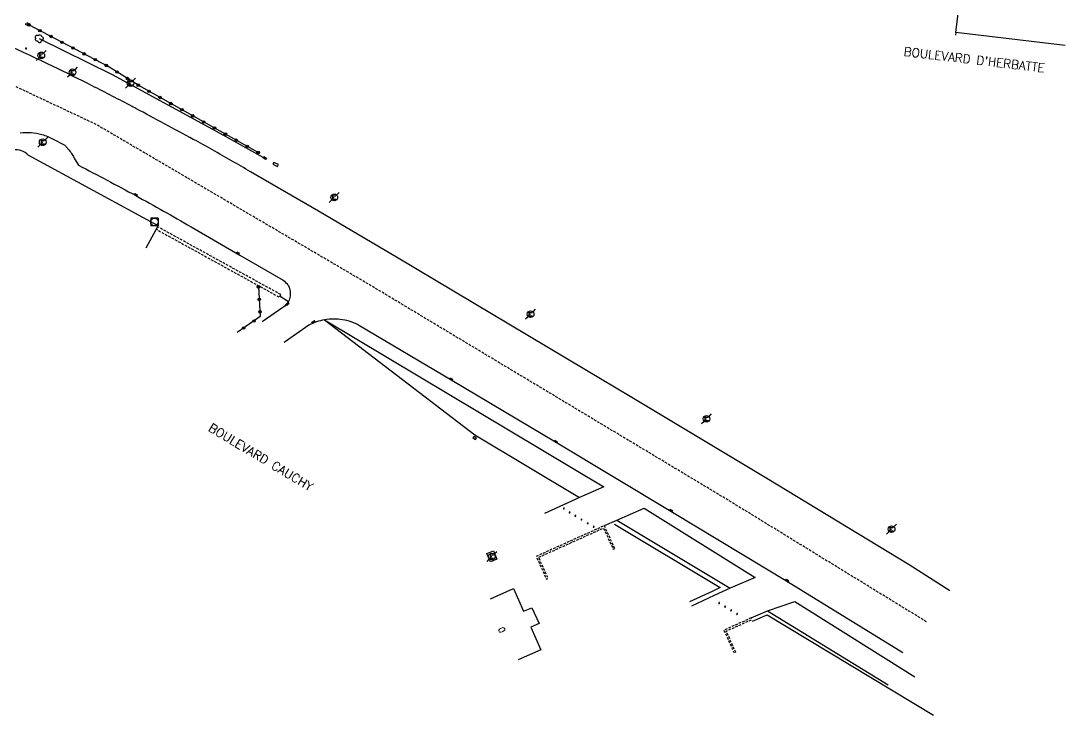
# Model space of a CAD drawing. Header units: millimetres. Extents: x 185000 to 186001, y 128000 to 129000.
# Drawn here: x 185791.2 to 186000, y 128587 to 128725.7 of the extents above; entities that cross this region are included whole.
import ezdxf
from ezdxf.enums import TextEntityAlignment as Align

# ---------------------------------------------------------------- set-up
doc = ezdxf.new("R2010")
doc.units = ezdxf.units.MM
doc.linetypes.add('DASHED', pattern=[0.75, 0.5, -0.25])
doc.layers.get('0').update_dxf_attribs({"linetype": 'CONTINUOUS'})
for name, color, linetype in [('W0001', 6, 'DASHED'), ('W0008', 7, 'CONTINUOUS'), ('W0017', 7, 'CONTINUOUS'), ('W0100', 7, 'CONTINUOUS'), ('W0112', 1, 'DASHED'), ('W0300', 7, 'CONTINUOUS'), ('W0302', 3, 'CONTINUOUS'), ('W0322', 7, 'CONTINUOUS'), ('W0400', 7, 'CONTINUOUS'), ('W0420', 7, 'CONTINUOUS'), ('W0471', 7, 'CONTINUOUS'), ('W0989', 7, 'CONTINUOUS'), ('W0991', 7, 'CONTINUOUS'), ('W1102', 7, 'CONTINUOUS')]:
    doc.layers.add(name, color=color, linetype=linetype)
doc.styles.get("Standard").update_dxf_attribs({"font": 'romans.shx', "width": 0.85})

# ---------------------------------------------------------------- blocks, each defined once
blk = doc.blocks.new('T471')
for p, q in [((-0.333334, 0.333334), (-0.333334, -0.333334)), ((-0.333334, 0.333334), (0.333334, 0.333334)), ((-0.333334, 0), (0, 0)), ((0.500001, 0.500001), (1.000002, 1.000002)), ((-0.500001, -0.500001), (-1.000002, -1.000002)), ((-0.333334, -0.333334), (0.333334, -0.333334))]:
    blk.add_line(p, q)
blk.add_ellipse((0, 0), major_axis=(0.471405, 0.471405), ratio=1, start_param=5.4977871438, end_param=11.780972451)
blk = doc.blocks.new('T300')
for p, q in [((-0.8, 0.51), (-0.86, 0.34)), ((-0.86, 0.34), (-0.86, 0.17)), ((-0.86, 0.17), (-0.74, 0.06)), ((-0.69, 0.63), (-0.8, 0.51)), ((-0.8, -0.06), (-0.74, 0.06)), ((-0.74, 0.06), (-0.69, 0.11)), ((-0.57, 0.69), (-0.69, 0.63)), ((-0.46, 0.69), (-0.57, 0.69)), ((-0.29, 0.63), (-0.46, 0.69)), ((-0.29, 0.63), (-0.17, 0.74)), ((-0.23, 0.57), (-0.29, 0.63)), ((-0.17, 0.74), (-0.06, 0.8)), ((-0.06, 0.8), (0.06, 0.8)), ((0.06, 0.8), (0.23, 0.74)), ((0.23, 0.74), (0.34, 0.63)), ((0.34, 0.63), (0.4, 0.51)), ((0.46, 0.46), (0.34, 0.46)), ((0.4, 0.51), (0.4, 0.46)), ((0.57, 0.4), (0.46, 0.46)), ((0.57, 0.4), (0.69, 0.29)), ((0.69, 0.29), (0.74, 0.17)), ((0.74, 0.06), (0.69, -0.17)), ((0.74, 0.17), (0.74, 0.06)), ((-0.8, -0.17), (-0.8, -0.06)), ((-0.8, -0.23), (-0.8, -0.17)), ((-0.74, -0.34), (-0.8, -0.23)), ((-0.69, -0.4), (-0.74, -0.34)), ((-0.51, -0.46), (-0.69, -0.4)), ((-0.4, -0.46), (-0.51, -0.46)), ((-0.4, -0.46), (-0.34, -0.46)), ((-0.34, -0.46), (-0.34, -0.4)), ((-0.34, -0.51), (-0.34, -0.46)), ((-0.29, -0.63), (-0.34, -0.51)), ((-0.17, -0.74), (-0.29, -0.63)), ((-0.06, -0.8), (-0.17, -0.74)), ((0.06, -0.8), (-0.06, -0.8)), ((0.17, -0.74), (0.06, -0.8)), ((0.23, -0.69), (0.17, -0.74)), ((0.29, -0.46), (0.23, -0.46)), ((0.29, -0.63), (0.23, -0.69)), ((0.46, -0.4), (0.29, -0.46)), ((0.34, -0.51), (0.29, -0.63)), ((0.34, -0.51), (0.34, -0.46)), ((0.57, -0.34), (0.46, -0.4)), ((0.63, -0.29), (0.57, -0.34)), ((0.69, -0.17), (0.63, -0.29))]:
    blk.add_line(p, q)
blk = doc.blocks.new('T400')
for p, q in [((-0.15, 0.3), (0.15, 0.3)), ((-0.15, -0.25), (-0.15, 0.3)), ((-0.15, 0.15), (0.15, 0.15)), ((-0.15, 0), (0.15, 0)), ((0.15, 0.3), (0.15, -0.25)), ((-0.15, -0.15), (0.15, -0.15)), ((-0.15, -0.25), (-0.15, -0.3)), ((-0.15, -0.3), (0.15, -0.3)), ((0.15, -0.3), (0.15, -0.25))]:
    blk.add_line(p, q)
blk = doc.blocks.new('T420')
for p, q in [((0.75, 0.75), (-0.75, 0.75)), ((-0.75, 0.75), (-0.75, -0.75)), ((0.75, 0.75), (0.75, -0.75)), ((0.75, -0.75), (-0.75, -0.75))]:
    blk.add_line(p, q)
blk.add_ellipse((0, 0), major_axis=(-0.53, 0.53), ratio=1, start_param=3.926991, end_param=10.210176)
blk = doc.blocks.new('t322o')
at = {"color": 0, "linetype": 'Continuous'}
for radius in [0.25, 0.15]:
    blk.add_circle((0, 0), radius, dxfattribs=at)

msp = doc.modelspace()

# ---------------------------------------------------------------- linework, layer by layer
at = {"layer": 'W0001', "flags": 128}
msp.add_lwpolyline([(185972.26, 128605.61), (185932.59, 128629.94), (185860.29, 128673.34), (185806.24, 128705.02), (185776.52, 128719), (185761.14, 128725.7)], dxfattribs=at)
at = {"layer": 'W0008', "flags": 128}
for points in [[(185976.95, 128611.83), (185968.79, 128617.01), (185940.34, 128634.23), (185913.35, 128650.42), (185903.93, 128656.07), (185866.59, 128678.28), (185850.68, 128687.7), (185837.11, 128695.58, 0.002624), (185829.49, 128699.94, 0.005251), (185825.64, 128702.06, 0.000134), (185814.16, 128708.24, 0.002121), (185813.43, 128708.62, 0.003943), (185805.41, 128712.77, 0.004086), (185797.61, 128716.64, 0.003738), (185796.51, 128717.16, 0.000212), (185777.08, 128726.24, 0.004129), (185773.51, 128727.87, 0.001644), (185764.47, 128731.87)], [(185791.05, 128703.39, -0.047408), (185793.23, 128703.41, -0.047408), (185795.37, 128703.02, -0.026708), (185796.53, 128702.62, -0.026708), (185797.64, 128702.1), (185799.95, 128700.87, -0.015334), (185800.4, 128700.38, -0.015334), (185800.82, 128699.87, -0.02315), (185801.4, 128699.05, -0.02315), (185801.9, 128698.18), (185802.68, 128696.87, -0.003554), (185808.42, 128693.89, -0.003554), (185814.12, 128690.82, -0.003495), (185819.68, 128687.73, -0.003495), (185825.2, 128684.56), (185834.97, 128678.91), (185843.59, 128673.88, -0.092542), (185844.55, 128672.96, -0.116676), (185844.96, 128671.99, -0.069792), (185844.99, 128670.71, -0.080707), (185844.69, 128669.64, -0.082426), (185844.27, 128669.04, -0.066056), (185843.55, 128668.47), (185839.41, 128665.57)], [(185967.56, 128599.4), (185944.51, 128613.61), (185921.5, 128627.44), (185898.06, 128641.53), (185877.32, 128653.84), (185858.88, 128664.81, 0.085709), (185855.49, 128666, 0.085709), (185851.9, 128665.98, 0.039238), (185850.3, 128665.56, 0.039238), (185848.78, 128664.9), (185843.81, 128661.45)]]:
    msp.add_lwpolyline(points, format="xyb", dxfattribs=at)
for points in [[(185851.9, 128665.98), (185907.76, 128632.61), (185902.9, 128630.44)], [(185910.38, 128625.94), (185915.8, 128628.3), (185937.99, 128614.5), (185933, 128612.34)], [(185940.48, 128607.81), (185945.97, 128609.67), (185969.96, 128594.6)]]:
    msp.add_lwpolyline(points, dxfattribs=at)
at = {"layer": 'W0017', "flags": 128}
for points in [[(185843.03, 128670.69), (185844.69, 128669.64)], [(185851.9, 128665.98), (185881.93, 128642.99), (185902.9, 128630.44), (185900.44, 128629.32), (185895.88, 128627.26)], [(185907.86, 128624.83), (185910.38, 128625.94), (185933, 128612.34), (185929.79, 128610.86), (185925.25, 128608.76)], [(185937.22, 128606.38), (185940.48, 128607.81), (185964.6, 128593.01)]]:
    msp.add_lwpolyline(points, dxfattribs=at)
msp.add_lwpolyline([(185885.65, 128619.79), (185886.32, 128618.12), (185885.05, 128617.61), (185884.38, 128619.28)], close=True, dxfattribs=at)
at = {"layer": 'W0100'}
msp.add_lwpolyline([(186000, 128720.84), (185978.17, 128723.42), (185978.91, 128729.37), (185980.23, 128740.07), (185967.91, 128741.45), (185967.99, 128742.03), (185962.73, 128742.65), (185962.1, 128737.07)], dxfattribs=at)
at = {"layer": 'W0100', "flags": 128}
msp.add_lwpolyline([(185816.24, 128680.39), (185818.62, 128684.78), (185792.64, 128698.89, 0.112909), (185791.26, 128699.77, 0.112909), (185789.64, 128699.97, 0.118612), (185788.02, 128699.41, 0.118612), (185786.84, 128698.16), (185726.8, 128640.4), (185730.26, 128636.79)], format="xyb", dxfattribs=at)
for points in [[(185840.11, 128698.04), (185839.6, 128698.34), (185839.76, 128698.62), (185840.27, 128698.32)], [(185841.57, 128697.08), (185842.5, 128696.63), (185842.68, 128697.01), (185841.75, 128697.46)], [(185882.26, 128642.34), (185881.73, 128642.65), (185881.58, 128642.39), (185882.11, 128642.08)]]:
    msp.add_lwpolyline(points, close=True, dxfattribs=at)
msp.add_lwpolyline([(185885.1, 128610.19), (185889.66, 128612.24), (185891.68, 128607.75), (185893.33, 128608.43), (185894.79, 128605.29), (185893.16, 128604.53), (185895.17, 128600.03), (185890.61, 128597.99)], dxfattribs=at)
at = {"layer": 'W0112', "flags": 128}
for points in [[(185792.07, 128725.05), (185792.55, 128724.85), (185792.69, 128725.17), (185792.21, 128725.38)], [(185843.15, 128671.02), (185818.5, 128684.6), (185818.22, 128684.08), (185842.87, 128670.5)], [(185909.92, 128620.27), (185907.86, 128624.83), (185894.23, 128618.68), (185896.29, 128614.12), (185896.61, 128614.27), (185894.7, 128618.5), (185907.69, 128624.36), (185909.6, 128620.13)], [(185937.22, 128606.38), (185931.76, 128603.94), (185933.8, 128599.38), (185934.12, 128599.52), (185932.23, 128603.76), (185937.37, 128606.06)]]:
    msp.add_lwpolyline(points, close=True, dxfattribs=at)
for points in [[(185792.07, 128720.24, 0.977486), (185792.27, 128720.22, 1.023033)], [(185899.64, 128628.29, 0.977486), (185899.84, 128628.27, 1.023033)], [(185900.79, 128627.52, 0.977486), (185900.99, 128627.5, 1.023033)], [(185901.97, 128626.8, 0.977486), (185902.17, 128626.79, 1.023033)], [(185903.18, 128626.06, 0.977486), (185903.38, 128626.05, 1.023033)], [(185904.39, 128625.34, 0.977486), (185904.59, 128625.32, 1.023033)], [(185905.59, 128624.61, 0.977486), (185905.79, 128624.6, 1.023033)], [(185930.7, 128609.38, 0.977486), (185930.9, 128609.36, 1.023033)], [(185931.89, 128608.66, 0.977486), (185932.09, 128608.64, 1.023033)], [(185933.09, 128607.94, 0.977486), (185933.29, 128607.92, 1.023033)], [(185934.29, 128607.2, 0.977486), (185934.49, 128607.18, 1.023033)]]:
    msp.add_lwpolyline(points, format="xyb", close=True, dxfattribs=at)
at = {"layer": 'W0302', "flags": 128}
for points in [[(185839.63, 128698.41), (185831.01, 128703.24), (185809.49, 128714.96), (185794.89, 128722.16)], [(185909.9, 128625.15), (185931.03, 128612.45), (185929.4, 128611.69), (185924.86, 128609.6)], [(185937.51, 128605.73), (185940.43, 128607.01), (185973.65, 128586.96)]]:
    msp.add_lwpolyline(points, dxfattribs=at)
at = {"layer": 'W0322', "flags": 128}
for points in [[(185838.61, 128699.43), (185814.72, 128712.83), (185808.63, 128716.61), (185792.73, 128724.97)], [(185838.68, 128672.57), (185839.03, 128666.62), (185838.53, 128666.28), (185834.42, 128663.43)]]:
    msp.add_lwpolyline(points, dxfattribs=at)
at = {"layer": 'W1102'}
msp.add_line((185978.17, 128723.42), (185978.11, 128722.86), dxfattribs=at)

# ---------------------------------------------------------------- block references
at = {"layer": 'W0300'}
msp.add_blockref('T300', (185794.89, 128722.16), dxfattribs=at)
at = {"layer": 'W0322'}
for p, rotation in [((185792.75, 128724.96), 152.2744384959739), ((185794.96, 128723.8), 152.2744384959739), ((185797.17, 128722.63), 152.2744384959739), ((185799.39, 128721.47), 152.2744384959739), ((185801.6, 128720.31), 152.2744384959739), ((185803.81, 128719.14), 152.2744384959739), ((185806.03, 128717.98), 152.2744384959739), ((185808.24, 128716.82), 152.2744384959739), ((185810.38, 128715.53), 148.1512334642178), ((185812.5, 128714.21), 148.1512334642178), ((185814.63, 128712.89), 148.1512334642178), ((185816.8, 128711.66), 150.7102519248606), ((185818.98, 128710.44), 150.7102519248606), ((185821.16, 128709.21), 150.7102519248606), ((185823.35, 128707.99), 150.7102519248606), ((185825.53, 128706.77), 150.7102519248606), ((185827.71, 128705.54), 150.7102519248606), ((185829.89, 128704.32), 150.7102519248606), ((185832.07, 128703.1), 150.7102519248606), ((185834.25, 128701.88), 150.7102519248606), ((185836.43, 128700.65), 150.7102519248606), ((185838.61, 128699.43), 150.7102519248606), ((185838.68, 128672.57), 273.4069824673613), ((185838.83, 128670.08), 273.4069824673613), ((185838.98, 128667.58), 273.4069824673613), ((185835.71, 128664.33), 214.6374918226598), ((185837.77, 128665.75), 214.6374918226598)]:
    msp.add_blockref('t322o', p, dxfattribs=dict(at, rotation=rotation))
at = {"layer": 'W0400'}
for p, rotation in [((185814.13, 128690.98), 58.47746352069387), ((185834.55, 128679.32), 60.29162316975054), ((185844.47, 128669.16), 134.1543763431592), ((185849.67, 128665.52), 112.8435146010502), ((185877.21, 128654.1), 59.77966324531516), ((185898.14, 128641.63), 55.62657700963918), ((185921.16, 128627.84), 59.71062761435205), ((185944.44, 128613.82), 57.87203167508272)]:
    msp.add_blockref('T400', p, dxfattribs=dict(at, rotation=rotation))
at = {"layer": 'W0420'}
msp.add_blockref('T420', (185817.87, 128685.55), dxfattribs=at)
at = {"layer": 'W0471'}
for p in [(185795.24, 128718.84), (185801.5, 128715.46), (185813.07, 128713.28), (185795.52, 128701.48), (185853.84, 128690.46), (185893.1, 128667.11), (185928.29, 128646.18), (185965.3, 128624.13), (185885.33, 128618.67)]:
    msp.add_blockref('T471', p, dxfattribs=at)

# ---------------------------------------------------------------- texts
at = {"layer": 'W0989'}
for s, rotation, p in [("BOULEVARD D'HERBATTE", 353.231, (185981.83, 128717.98)), ('BOULEVARD CAUCHY', 329.0793, (185839.16, 128638.52))]:
    msp.add_text(s, height=1.75, rotation=rotation, dxfattribs=at).set_placement(p, align=Align.MIDDLE)
at = {"layer": 'W0991'}
msp.add_text('0', height=1.25, rotation=294.2374, dxfattribs=at).set_placement((185887.34, 128603.99), align=Align.MIDDLE)

doc.saveas('drawing.dxf')
